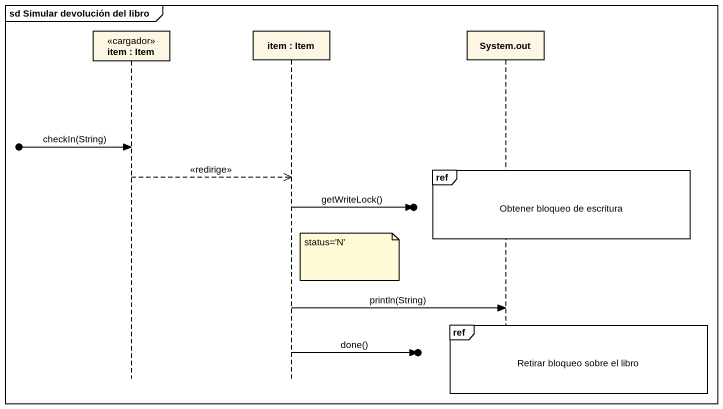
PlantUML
@startuml
mainframe sd Simular devolución del libro
hide footbox
participant "item : Item" as item <<cargador>>
participant "item : Item" as item_2
participant "System.out" as System_out

[o-> item : checkIn(String)
ref over System_out : Obtener bloqueo de escritura
item -->> item_2 : <<redirige>>
item_2 ->o] : getWriteLock()
note right of item_2 : status='N'
item_2 -> System_out : println(String)
ref over System_out : Retirar bloqueo sobre el libro
item_2 ->o] : done()
@enduml
